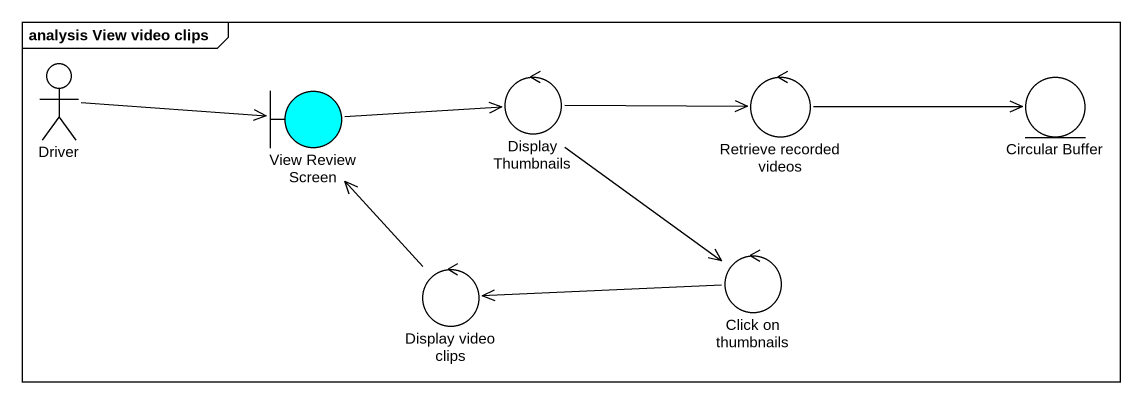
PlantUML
@startuml
mainframe analysis View video clips
actor Driver
control "Display Thumbnails" as Display_Thumbnails
control "Retrieve recorded videos" as Retrieve_recorded_videos
entity "Circular Buffer" as Circular_Buffer
boundary "View Review Screen" as View_Review_Screen #00FFFF
control "Display video clips" as Display_video_clips
control "Click on thumbnails" as Click_on_thumbnails
Driver -right-> View_Review_Screen
Display_Thumbnails -right-> Retrieve_recorded_videos
Display_Thumbnails --> Click_on_thumbnails
Retrieve_recorded_videos -right-> Circular_Buffer
View_Review_Screen -right-> Display_Thumbnails
Display_video_clips -up-> View_Review_Screen
Click_on_thumbnails -left-> Display_video_clips
@enduml
